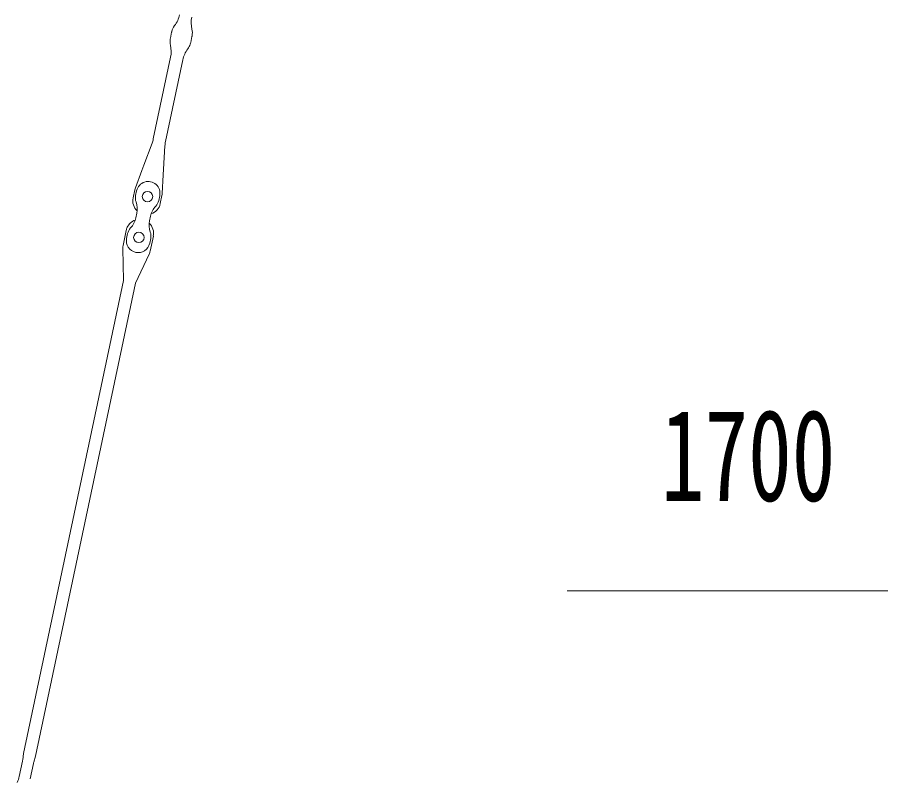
# Model space of a CAD drawing. Units: millimetres, scale not verified. Extents: x -79029 to 141934, y -6537 to 146590.
# Drawn here: x 51986 to 58204, y 8336 to 13820 of the extents above; entities that cross this region are included whole.
import ezdxf
from ezdxf.enums import TextEntityAlignment as Align

# ---------------------------------------------------------------- set-up
doc = ezdxf.new("R2010")
doc.units = ezdxf.units.MM
doc.header["$LTSCALE"] = 200
doc.layers.add('0-0_0', color=7, linetype='Continuous', lineweight=18)
doc.layers.add('0-2_2', color=7, linetype='Continuous', lineweight=18)
doc.styles.add('ＭＳ ゴシック', font='')
doc.styles.get('ＭＳ ゴシック').set_extended_font_data('MS Gothic')

# ---------------------------------------------------------------- blocks, each defined once
blk = doc.blocks.new('_AH2_45')
at = {"layer": '0-0_0'}
blk.add_line((0, 0), (-200, 0), dxfattribs=at)
blk.add_lwpolyline([(-200, 33.33), (0, 0), (-200, -33.33)], dxfattribs=at)
blk = doc.blocks.new('D57955(1)')
at = {"layer": '0-2_2', "color": 2}
for p, q in [((7568, 1096234), (7568, 1844399)), ((347568, 713034), (347568, 1844399))]:
    blk.add_line(p, q, dxfattribs=at)
blk.add_lwpolyline([(617568, 1754399), (7568, 1754399), (-891012, 1754399)], dxfattribs=at)
at = {"layer": '0-2_2', "xscale": 900, "yscale": 900}
blk.add_blockref('_AH2_45', (7568, 1754399), dxfattribs=at)
at = {"layer": '0-2_2', "xscale": 900, "yscale": 900, "rotation": 180}
blk.add_blockref('_AH2_45', (347568, 1754399), dxfattribs=at)
at = {"layer": '0-2_2', "style": 'ＭＳ ゴシック', "width": 0.7}
blk.add_text('1700', height=132000, dxfattribs=at).set_placement((-756012, 1844489), align=Align.BOTTOM_LEFT)

msp = doc.modelspace()

# ---------------------------------------------------------------- linework, layer by layer
at = {"layer": '0-0_0', "color": 3}
for p, q in [((53097.2, 13712.7), (53088.3, 13670.3)), ((53235, 13639.3), (53244, 13681.7)), ((53089.6, 13531.8), (52965.3, 12943.5)), ((53053.4, 12924.9), (53177.7, 13513.1)), ((52956.9, 12914.6), (52897.3, 12755.6)), ((53039.6, 12725.5), (53049.4, 12895.1)), ((52897.3, 12755.6), (52882.9, 12717.4)), ((52882.9, 12717.4), (52836.1, 12592.5)), ((53037.2, 12684.7), (53039.6, 12725.5)), ((53029.6, 12551.6), (53037.2, 12684.7)), ((52831.9, 12578.1), (52819.5, 12519.4)), ((53015.2, 12478), (53027.6, 12536.7))]:
    msp.add_line(p, q, dxfattribs=at)
at = {"layer": '0-0_0', "color": 6}
for p, q in [((52838.3, 12536), (52845.5, 12570.2)), ((53011.9, 12535), (53004.7, 12500.9)), ((52840.2, 12375.4), (52847.1, 12408.1)), ((52944.9, 12387.4), (52938, 12354.7)), ((52747.2, 12177.5), (52770, 12285.1)), ((52765.8, 12265.5), (52765.8, 12265.5)), ((52773.2, 12227.8), (52780.4, 12261.9)), ((52946.7, 12226.8), (52939.5, 12192.6)), ((52965.7, 12243.8), (52942.9, 12136.1)), ((52745.1, 12154.9), (52745.1, 12154.8)), ((52745.1, 12154.8), (52749.7, 11923.8)), ((52935.7, 12114.6), (52838.1, 11905.1)), ((52117.9, 8498), (52837.9, 11905.2)), ((52023.4, 8461.8), (52000.2, 8352.1)), ((52029.8, 8516.7), (52029.8, 8516.7)), ((52104.2, 8454.9), (52117.9, 8498)), ((52078.4, 8335.6), (52101.6, 8445.3))]:
    msp.add_line(p, q, dxfattribs=at)
msp.add_lwpolyline([(52749.8, 11923.8), (52029.8, 8516.7), (52024.9, 8471.7)], dxfattribs=at)
at = {"layer": '0-0_0', "color": 1}
for centre in [(52923.5, 12528.2), (52861.5, 12234.6)]:
    msp.add_circle(centre, 37.5, dxfattribs=at)
at = {"layer": '0-0_0', "color": 3}
for centre, radius, start, end in [((52958.9, 13880.2), 200, 323.05979, 348.06762), ((53438.3, 13778.9), 200, 168.06762, 193.07545), ((53214.6, 13687.9), 120, 143.05979, 165.89964), ((53214.6, 13687.9), 120, 165.89964, 168.06762), ((53126.6, 13706.5), 120, 350.2356, 13.07545), ((53126.6, 13706.5), 120, 348.06762, 350.2356), ((53205.7, 13645.5), 120, 174.12829, 193.07545), ((53205.7, 13645.5), 120, 168.06762, 174.12829), ((52894, 13573.1), 200, 348.06762, 13.07545), ((53117.6, 13664.1), 120, 323.05979, 342.00695), ((53117.6, 13664.1), 120, 342.00695, 348.06762), ((53373.4, 13471.8), 200, 143.05979, 168.06762), ((52769.6, 12984.8), 200, 339.43924, 348.06762), ((53249.1, 12883.5), 200, 168.06762, 176.696), ((52929.7, 12557.4), 100, 159.43924, 168.06762), ((52917.3, 12498.7), 100, 168.06762, 227.41366), ((52929.7, 12557.4), 100, 348.06762, 356.696), ((52917.3, 12498.7), 100, 289.06815, 348.06762), ((52917.3, 12498.7), 100, 288.8859, 289.06815)]:
    msp.add_arc(centre, radius, start, end, dxfattribs=at)
at = {"layer": '0-0_0', "color": 6}
for centre, radius, start, end in [((52928.7, 12552.6), 85, 348.06762, 168.06762), ((52921.5, 12518.5), 85, 168.06762, 199.74006), ((52921.5, 12518.5), 85, 316.39519, 348.06762), ((52700.3, 12439.1), 150, 348.06762, 19.74005), ((53091.7, 12356.4), 150, 136.39519, 168.06762), ((52693.4, 12406.4), 150, 316.39519, 348.06762), ((52867.8, 12264.4), 100, 108.70275, 154.31655), ((53084.8, 12323.7), 150, 168.06762, 199.74005), ((52867.8, 12264.4), 100, 348.06762, 47.45454), ((52867.8, 12264.4), 100, 154.31531, 168.06762), ((52863.6, 12244.3), 85, 136.39519, 168.06762), ((52863.6, 12244.3), 85, 348.06762, 19.74005), ((52856.3, 12210.2), 85, 168.06762, 348.06762), ((52845.1, 12156.8), 100, 168.06762, 181.13267), ((52845.1, 12156.8), 100, 335.00258, 348.06762), ((52549.7, 11919.9), 200, 1.13207, 1.13267), ((51925.5, 8482.5), 100, 348.06762, 353.77821), ((52199.5, 8424.6), 100, 162.35703, 168.06762), ((51804.5, 8393.5), 200, 335.00257, 348.06762)]:
    msp.add_arc(centre, radius, start, end, dxfattribs=at)

# ---------------------------------------------------------------- block references
at = {"layer": '0-0_0', "xscale": 0.005, "yscale": 0.005}
msp.add_blockref('D57955(1)', (60400.5, 916.1), dxfattribs=at)

doc.saveas('drawing.dxf')
